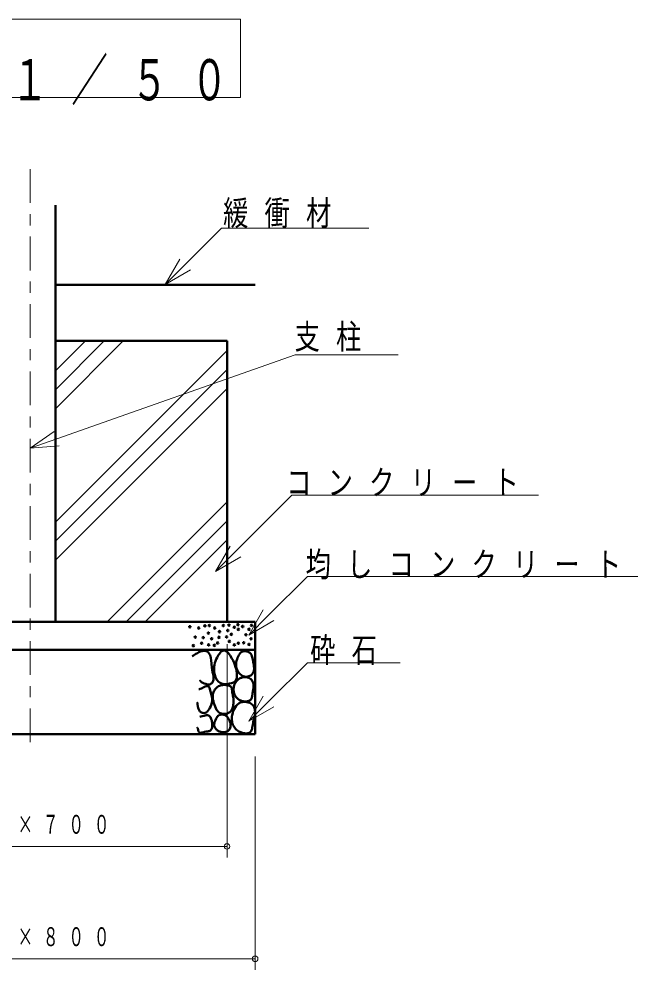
# Model space of a CAD drawing. Units: millimetres on the paper. Extents: x 6 to 426, y -599 to 292.
# Drawn here: x 244 to 299, y -545.8 to -461.1 of the extents above; entities that cross this region are included whole.
import ezdxf

# ---------------------------------------------------------------- set-up
doc = ezdxf.new("R2010")
doc.units = ezdxf.units.MM
doc.linetypes.add('USER2', pattern=[6, 3, -1, 1, -1])
doc.layers.add('0_2', color=7, linetype='Continuous', lineweight=13)
doc.styles.add('ＭＳ ゴシック', font='')
doc.styles.get('ＭＳ ゴシック').set_extended_font_data('MS Gothic')

msp = doc.modelspace()

# ---------------------------------------------------------------- linework, layer by layer
at = {"layer": '0_2', "linetype": 'USER2'}
msp.add_line((244.961, -474.484), (244.961, -526.453), dxfattribs=at)
at = {"layer": '0_2', "color": 140, "lineweight": 50}
for p, q in [((247.189, -477.679), (247.189, -514.76)), ((247.189, -489.76), (262.461, -489.76)), ((262.461, -489.76), (262.461, -514.76)), ((224.961, -514.76), (264.961, -514.76)), ((264.961, -514.76), (264.961, -524.76)), ((224.961, -517.26), (264.961, -517.26)), ((224.961, -524.76), (264.961, -524.76))]:
    msp.add_line(p, q, dxfattribs=at)
at = {"layer": '0_2'}
for p, q in [((258.728, -482.975), (261.966, -479.738)), ((261.966, -479.738), (275.092, -479.738)), ((256.96, -484.742), (258.255, -482.501)), ((256.96, -484.742), (258.728, -482.975)), ((259.202, -483.448), (256.96, -484.742)), ((247.189, -495.797), (253.226, -489.76)), ((247.189, -494.113), (251.542, -489.76)), ((247.189, -492.429), (249.858, -489.76)), ((247.189, -505.9), (262.461, -490.627)), ((247.32, -498.469), (268.518, -491.012)), ((268.518, -491.012), (277.675, -491.012)), ((247.189, -507.583), (262.461, -492.311)), ((247.189, -509.267), (262.461, -493.995)), ((244.961, -499.299), (247.097, -497.837)), ((244.961, -499.299), (247.32, -498.469)), ((247.542, -499.101), (244.961, -499.299)), ((263.206, -508.515), (268.216, -503.507)), ((268.216, -503.507), (290.172, -503.507)), ((251.799, -514.76), (262.461, -504.098)), ((253.483, -514.76), (262.461, -505.781)), ((255.167, -514.76), (262.461, -507.465)), ((261.438, -510.283), (262.733, -508.042)), ((261.438, -510.283), (263.206, -508.515)), ((263.68, -508.989), (261.438, -510.283)), ((266.162, -514.177), (269.608, -510.733)), ((269.608, -510.733), (299.025, -510.733)), ((264.394, -515.945), (265.689, -513.704)), ((264.394, -515.945), (266.162, -514.177)), ((266.636, -514.651), (264.394, -515.945)), ((262.461, -516.76), (262.461, -535.76)), ((266.162, -521.855), (269.608, -518.41)), ((269.608, -518.41), (277.871, -518.41)), ((264.394, -523.622), (265.689, -521.381)), ((264.394, -523.622), (266.162, -521.855)), ((266.636, -522.329), (264.394, -523.622)), ((264.961, -526.76), (264.961, -545.76)), ((227.961, -534.76), (261.961, -534.76)), ((262.461, -534.76), (261.961, -534.76)), ((264.461, -544.76), (225.461, -544.76)), ((264.961, -544.76), (264.461, -544.76))]:
    msp.add_line(p, q, dxfattribs=at)
at = {"layer": '0_2', "lineweight": 50}
msp.add_line((247.189, -484.76), (264.961, -484.76), dxfattribs=at)
at = {"layer": '0_2'}
msp.add_lwpolyline([(205.799, -468.111), (263.657, -468.111), (263.657, -461.111), (205.799, -461.111)], close=True, dxfattribs=at)
at = {"layer": '0_2', "color": 140, "lineweight": 50}
for points in [[(259.375, -517.835), (259.47, -517.771), (259.695, -517.625), (259.824, -517.55), (259.952, -517.483), (260.112, -517.415), (260.258, -517.372), (260.39, -517.353), (260.508, -517.355), (260.613, -517.378), (260.705, -517.418), (260.784, -517.475), (260.85, -517.547), (260.908, -517.637), (260.954, -517.739), (260.99, -517.85), (261.017, -517.97), (261.053, -518.222), (261.075, -518.477), (261.111, -518.867), (261.136, -519.056), (261.171, -519.247), (261.215, -519.441), (261.253, -519.636), (261.264, -519.733), (261.266, -519.829), (261.257, -519.924), (261.235, -520.016), (261.206, -520.09), (261.167, -520.159), (261.116, -520.221), (261.054, -520.274), (260.981, -520.315), (260.896, -520.34), (260.799, -520.349), (260.69, -520.337), (260.565, -520.302), (260.435, -520.25), (260.311, -520.189), (260.203, -520.127), (260.119, -520.071), (260.07, -520.028), (260.061, -520.015), (260.064, -520.007), (260.113, -520.016)], [(259.952, -520.754), (260.007, -520.75), (260.064, -520.739), (260.179, -520.701), (260.409, -520.593), (260.518, -520.54), (260.619, -520.5), (260.666, -520.488), (260.71, -520.483), (260.75, -520.486), (260.786, -520.497), (260.831, -520.53), (260.869, -520.581), (260.901, -520.646), (260.928, -520.721), (260.972, -520.894), (261.011, -521.075), (261.101, -521.445), (261.131, -521.614), (261.138, -521.697), (261.139, -521.78), (261.133, -521.859), (261.121, -521.939), (261.08, -522.1), (261.021, -522.262), (260.947, -522.422), (260.877, -522.548), (260.798, -522.665), (260.753, -522.717), (260.704, -522.764), (260.651, -522.805), (260.594, -522.839), (260.508, -522.872), (260.415, -522.887), (260.32, -522.884), (260.225, -522.86), (260.179, -522.84), (260.134, -522.814), (260.092, -522.781), (260.051, -522.742), (260.013, -522.697), (259.979, -522.644), (259.947, -522.585), (259.92, -522.518), (259.889, -522.413), (259.865, -522.302), (259.837, -522.097), (259.826, -521.974), (259.824, -522.005)], [(260.048, -523.224), (260.143, -523.206), (260.24, -523.181), (260.435, -523.123), (260.53, -523.099), (260.621, -523.083), (260.707, -523.081), (260.748, -523.086), (260.786, -523.095), (260.824, -523.11), (260.859, -523.131), (260.892, -523.156), (260.923, -523.186), (260.952, -523.219), (260.979, -523.257), (261.027, -523.342), (261.066, -523.439), (261.098, -523.544), (261.123, -523.655), (261.139, -523.769), (261.148, -523.873), (261.149, -523.975), (261.143, -524.074), (261.129, -524.167), (261.106, -524.252), (261.074, -524.328), (261.054, -524.361), (261.032, -524.392), (261.007, -524.419), (260.979, -524.442), (260.931, -524.471), (260.877, -524.492), (260.818, -524.508), (260.754, -524.52), (260.615, -524.542), (260.465, -524.571), (260.306, -524.615), (260.228, -524.634), (260.153, -524.645), (260.117, -524.646), (260.083, -524.643), (260.051, -524.635), (260.02, -524.622), (259.991, -524.603), (259.965, -524.578), (259.941, -524.546), (259.92, -524.506), (259.899, -524.452), (259.881, -524.392), (259.851, -524.277), (259.837, -524.232), (259.823, -524.204), (259.816, -524.198), (259.808, -524.198), (259.8, -524.204), (259.792, -524.218)]]:
    msp.add_lwpolyline(points, dxfattribs=at)
for points in [[(262.519, -520.305), (262.691, -520.272), (262.865, -520.229), (262.948, -520.201), (263.026, -520.168), (263.098, -520.128), (263.16, -520.08), (263.21, -520.028), (263.252, -519.969), (263.285, -519.903), (263.311, -519.832), (263.329, -519.756), (263.341, -519.675), (263.348, -519.505), (263.335, -519.327), (263.308, -519.145), (263.269, -518.967), (263.225, -518.798), (263.162, -518.596), (263.091, -518.407), (263.007, -518.221), (262.904, -518.028), (262.747, -517.776), (262.659, -517.655), (262.565, -517.544), (262.468, -517.449), (262.368, -517.377), (262.317, -517.351), (262.267, -517.333), (262.216, -517.323), (262.166, -517.322), (262.084, -517.342), (262.003, -517.385), (261.925, -517.448), (261.85, -517.527), (261.778, -517.618), (261.71, -517.718), (261.588, -517.932), (261.508, -518.1), (261.442, -518.266), (261.39, -518.429), (261.353, -518.591), (261.328, -518.752), (261.317, -518.915), (261.318, -519.079), (261.332, -519.247), (261.37, -519.477), (261.399, -519.591), (261.437, -519.702), (261.483, -519.808), (261.539, -519.907), (261.606, -519.999), (261.685, -520.08), (261.771, -520.148), (261.866, -520.205), (261.968, -520.251), (262.076, -520.285), (262.187, -520.308), (262.299, -520.32), (262.41, -520.318)], [(264.797, -518.349), (264.759, -518.133), (264.711, -517.915), (264.677, -517.812), (264.634, -517.714), (264.578, -517.625), (264.508, -517.547), (264.449, -517.499), (264.383, -517.458), (264.311, -517.425), (264.236, -517.4), (264.159, -517.382), (264.081, -517.374), (264.004, -517.375), (263.93, -517.386), (263.877, -517.402), (263.826, -517.422), (263.777, -517.448), (263.731, -517.479), (263.645, -517.554), (263.569, -517.644), (263.502, -517.746), (263.444, -517.856), (263.394, -517.973), (263.353, -518.092), (263.315, -518.231), (263.29, -518.368), (263.276, -518.505), (263.276, -518.64), (263.289, -518.772), (263.316, -518.902), (263.359, -519.028), (263.417, -519.15), (263.477, -519.248), (263.547, -519.34), (263.626, -519.425), (263.713, -519.5), (263.807, -519.564), (263.908, -519.614), (264.013, -519.648), (264.123, -519.663), (264.215, -519.661), (264.308, -519.646), (264.399, -519.62), (264.487, -519.582), (264.569, -519.534), (264.644, -519.478), (264.71, -519.414), (264.765, -519.343), (264.795, -519.29), (264.82, -519.235), (264.84, -519.177), (264.854, -519.118), (264.87, -518.994), (264.871, -518.865), (264.861, -518.734), (264.843, -518.603)], [(264.732, -521.139), (264.784, -520.829), (264.804, -520.667), (264.815, -520.506), (264.811, -520.35), (264.803, -520.275), (264.789, -520.203), (264.769, -520.134), (264.742, -520.069), (264.709, -520.008), (264.668, -519.952), (264.632, -519.913), (264.592, -519.878), (264.5, -519.816), (264.396, -519.767), (264.283, -519.731), (264.164, -519.709), (264.042, -519.701), (263.92, -519.707), (263.802, -519.728), (263.739, -519.746), (263.677, -519.768), (263.561, -519.825), (263.455, -519.898), (263.359, -519.985), (263.274, -520.083), (263.202, -520.192), (263.142, -520.309), (263.096, -520.433), (263.073, -520.521), (263.057, -520.611), (263.047, -520.701), (263.045, -520.793), (263.049, -520.884), (263.059, -520.975), (263.077, -521.065), (263.101, -521.153), (263.133, -521.238), (263.171, -521.32), (263.216, -521.399), (263.268, -521.473), (263.327, -521.543), (263.393, -521.607), (263.466, -521.665), (263.545, -521.716), (263.612, -521.751), (263.683, -521.781), (263.756, -521.807), (263.831, -521.828), (263.907, -521.844), (263.984, -521.854), (264.06, -521.86), (264.135, -521.86), (264.209, -521.855), (264.279, -521.844), (264.347, -521.827), (264.41, -521.804), (264.468, -521.775), (264.52, -521.741), (264.566, -521.699), (264.604, -521.652), (264.635, -521.598), (264.659, -521.539), (264.677, -521.476), (264.692, -521.41)], [(262.936, -521.139), (262.921, -521.075), (262.914, -521.008), (262.911, -520.872), (262.904, -520.74), (262.893, -520.68), (262.872, -520.626), (262.838, -520.577), (262.793, -520.535), (262.739, -520.499), (262.678, -520.47), (262.61, -520.446), (262.539, -520.427), (262.39, -520.401), (262.282, -520.392), (262.176, -520.39), (262.074, -520.397), (261.975, -520.412), (261.88, -520.435), (261.789, -520.468), (261.702, -520.51), (261.62, -520.562), (261.555, -520.613), (261.494, -520.671), (261.437, -520.734), (261.385, -520.802), (261.339, -520.874), (261.298, -520.95), (261.263, -521.027), (261.235, -521.107), (261.202, -521.251), (261.189, -521.398), (261.194, -521.546), (261.214, -521.695), (261.246, -521.845), (261.289, -521.995), (261.396, -522.293), (261.461, -522.452), (261.537, -522.601), (261.582, -522.669), (261.631, -522.732), (261.686, -522.789), (261.749, -522.839), (261.8, -522.87), (261.855, -522.897), (261.974, -522.937), (262.101, -522.96), (262.233, -522.964), (262.364, -522.951), (262.49, -522.92), (262.608, -522.872), (262.661, -522.841), (262.711, -522.807), (262.787, -522.736), (262.851, -522.655), (262.903, -522.565), (262.945, -522.467), (262.978, -522.363), (263.002, -522.256), (263.02, -522.146), (263.032, -522.037), (263.039, -521.92), (263.041, -521.804), (263.037, -521.69), (263.028, -521.577), (263.013, -521.466), (262.993, -521.356), (262.967, -521.247)], [(264.797, -523.705), (264.888, -523.325), (264.926, -523.126), (264.951, -522.928), (264.957, -522.734), (264.95, -522.64), (264.937, -522.55), (264.915, -522.463), (264.885, -522.38), (264.846, -522.302), (264.797, -522.229), (264.709, -522.137), (264.603, -522.057), (264.482, -521.991), (264.352, -521.941), (264.215, -521.906), (264.075, -521.888), (263.936, -521.889), (263.802, -521.909), (263.724, -521.93), (263.65, -521.959), (263.579, -521.994), (263.512, -522.036), (263.386, -522.136), (263.275, -522.256), (263.177, -522.393), (263.093, -522.543), (263.023, -522.704), (262.968, -522.871), (262.918, -523.089), (262.903, -523.2), (262.894, -523.31), (262.892, -523.419), (262.898, -523.528), (262.91, -523.635), (262.93, -523.74), (262.957, -523.842), (262.993, -523.941), (263.036, -524.037), (263.088, -524.128), (263.149, -524.215), (263.219, -524.296), (263.297, -524.372), (263.385, -524.442), (263.526, -524.53), (263.68, -524.603), (263.842, -524.657), (264.004, -524.69), (264.161, -524.7), (264.236, -524.696), (264.307, -524.686), (264.374, -524.668), (264.435, -524.643), (264.491, -524.611), (264.54, -524.571), (264.602, -524.493), (264.649, -524.399), (264.685, -524.293), (264.711, -524.179), (264.752, -523.937)], [(262.455, -524.539), (262.494, -524.523), (262.532, -524.503), (262.566, -524.478), (262.598, -524.449), (262.628, -524.416), (262.655, -524.38), (262.679, -524.341), (262.701, -524.299), (262.736, -524.211), (262.76, -524.117), (262.773, -524.022), (262.775, -523.929), (262.77, -523.863), (262.759, -523.8), (262.744, -523.738), (262.724, -523.678), (262.674, -523.562), (262.615, -523.448), (262.557, -523.347), (262.492, -523.25), (262.456, -523.206), (262.416, -523.164), (262.373, -523.127), (262.326, -523.095), (262.257, -523.061), (262.181, -523.036), (262.101, -523.021), (262.02, -523.016), (261.938, -523.021), (261.859, -523.036), (261.785, -523.06), (261.717, -523.095), (261.666, -523.132), (261.621, -523.174), (261.581, -523.222), (261.544, -523.275), (261.511, -523.331), (261.482, -523.389), (261.428, -523.512), (261.379, -523.641), (261.359, -523.706), (261.342, -523.77), (261.33, -523.835), (261.324, -523.899), (261.324, -523.962), (261.332, -524.025), (261.347, -524.086), (261.369, -524.145), (261.398, -524.202), (261.433, -524.257), (261.473, -524.309), (261.518, -524.358), (261.568, -524.402), (261.62, -524.442), (261.666, -524.472), (261.714, -524.497), (261.764, -524.52), (261.815, -524.539), (261.867, -524.555), (261.92, -524.567), (262.027, -524.584), (262.137, -524.588), (262.245, -524.582), (262.352, -524.565)]]:
    msp.add_lwpolyline(points, close=True, dxfattribs=at)
for centre in [(259.151, -515.208), (259.948, -515.313), (260.493, -515.124), (260.891, -515.103), (261.374, -515.313), (262.129, -515.103), (262.527, -515.543), (262.632, -515.061), (263.114, -515.25), (263.429, -515.019), (263.471, -515.438), (263.848, -515.187), (264.415, -515.438), (264.645, -515.082), (259.633, -516.13), (260.346, -516.172), (260.808, -515.774), (261.101, -516.277), (261.751, -516.151), (261.793, -515.648), (262.422, -516.109), (262.842, -515.879), (264.142, -515.921), (264.603, -516.277), (259.465, -516.885), (260.199, -516.675), (260.829, -516.822), (261.332, -516.864), (261.625, -516.654), (262.674, -516.508), (263.114, -516.822), (263.471, -516.675), (263.953, -516.633), (264.415, -516.78)]:
    msp.add_circle(centre, 0.0663, dxfattribs=at)
at = {"layer": '0_2'}
for centre in [(262.461, -534.76), (264.961, -544.76)]:
    msp.add_circle(centre, 0.25, dxfattribs=at)

# ---------------------------------------------------------------- texts
at = {"layer": '0_2', "style": 'ＭＳ ゴシック'}
for s, insert, char_height, attachment_point in [('\\T1.64;\\W0.65;基礎伏図\u3000Ｓ＝１／５０', (205.966, -468.778), 3.666, 7), ('\\T1.64;\\W0.75;緩衝材', (262.113, -479.726), 2.199, 7), ('\\T1.64;\\W0.75;支柱', (268.473, -490.735), 2.199, 7), ('\\T1.64;\\W0.75;コンクリート', (267.725, -503.593), 2.199, 7), ('\\T1.64;\\W0.75;均しコンクリート', (269.454, -510.993), 2.199, 7), ('\\T1.64;\\W0.75;砕石', (269.854, -518.617), 2.199, 7), ('\\T1.64;\\W0.6;７００×７００', (244.961, -532.81), 1.686, 5), ('\\T1.64;\\W0.6;８００×８００', (244.961, -542.81), 1.686, 5)]:
    msp.add_mtext(s, dxfattribs=dict(at, insert=insert, char_height=char_height, attachment_point=attachment_point))

doc.saveas('drawing.dxf')
